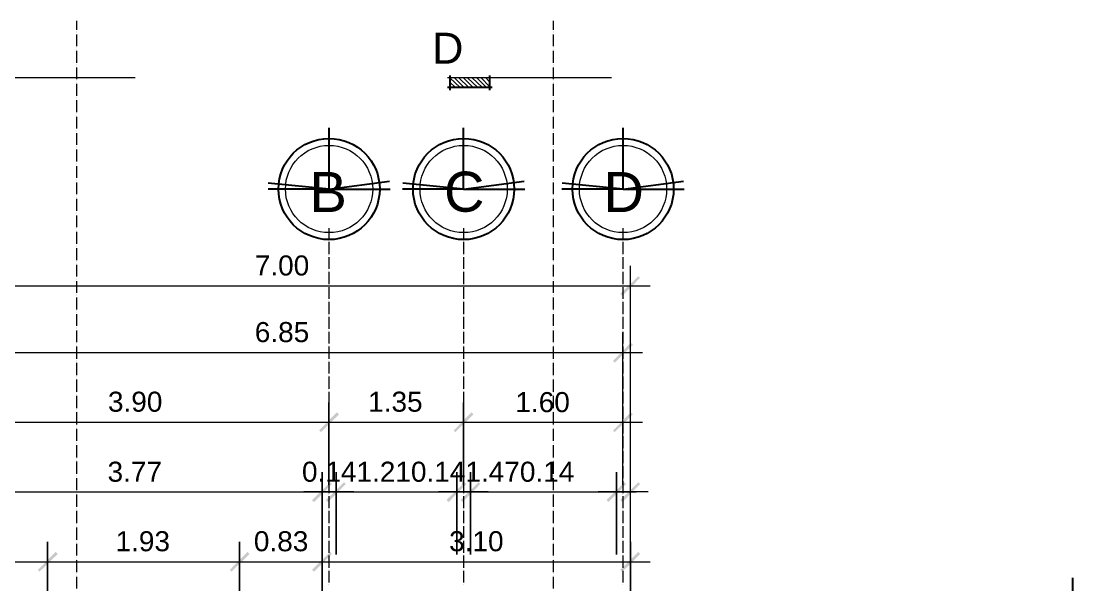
# Model space of a CAD drawing. Header units: millimetres. Extents: x 242 to 289.1, y 51.6 to 80.3.
# Drawn here: x 248.59 to 259.15, y 74.61 to 80.27 of the extents above; entities that cross this region are included whole.
import ezdxf

# ---------------------------------------------------------------- set-up
doc = ezdxf.new("R2010")
doc.units = ezdxf.units.MM
for name, color, linetype in [('PDF_0', 7, 'Continuous'), ('PDF_Acabados', 7, 'Continuous'), ('PDF_Arquitectura', 7, 'Continuous'), ('PDF_Ejes', 7, 'Continuous'), ('PDF_Text', 7, 'Continuous')]:
    doc.layers.add(name, color=color, linetype=linetype)
doc.styles.add('PDF ArialMT', font='arial.ttf')

msp = doc.modelspace()

# ---------------------------------------------------------------- hatches: boundary and pattern name
at = {"layer": 'PDF_0', "transparency": 33554559}
for points in [[(254.607, 77.53), (254.628, 77.508), (254.806, 77.69), (254.789, 77.707)], [(254.535, 76.856), (254.552, 76.839), (254.734, 77.017), (254.713, 77.038)], [(251.762, 76.34), (251.585, 76.158), (251.602, 76.141), (251.784, 76.319)], [(253.113, 76.34), (252.935, 76.158), (252.952, 76.141), (253.134, 76.319)], [(254.535, 76.158), (254.552, 76.141), (254.734, 76.319), (254.713, 76.34)], [(251.695, 75.637), (251.513, 75.459), (251.534, 75.438), (251.712, 75.62)], [(251.674, 75.438), (251.851, 75.62), (251.834, 75.637), (251.652, 75.459)], [(253.045, 75.637), (252.863, 75.459), (252.884, 75.438), (253.062, 75.62)], [(253.024, 75.438), (253.202, 75.62), (253.185, 75.637), (253.003, 75.459)], [(254.65, 75.637), (254.468, 75.459), (254.489, 75.438), (254.667, 75.62)], [(254.806, 75.62), (254.789, 75.637), (254.607, 75.459), (254.628, 75.438)], [(248.778, 74.74), (248.96, 74.917), (248.939, 74.939), (248.761, 74.757)], [(250.704, 74.74), (250.886, 74.917), (250.865, 74.939), (250.687, 74.757)], [(251.534, 74.74), (251.712, 74.917), (251.695, 74.939), (251.513, 74.757)], [(254.607, 74.757), (254.628, 74.74), (254.806, 74.917), (254.789, 74.939)]]:
    msp.add_hatch(color=256, dxfattribs=at).paths.add_polyline_path(points)

# ---------------------------------------------------------------- linework, layer by layer
for p, q in [((251.684, 78.582), (251.684, 79.195)), ((253.035, 78.582), (253.035, 79.195)), ((254.635, 78.582), (254.635, 79.195)), ((251.684, 78.582), (251.071, 78.582)), ((251.684, 78.582), (251.074, 78.642)), ((251.684, 78.582), (252.292, 78.662)), ((251.684, 78.582), (252.298, 78.582)), ((253.035, 78.582), (252.421, 78.582)), ((253.035, 78.582), (252.424, 78.642)), ((253.035, 78.582), (253.643, 78.662)), ((253.035, 78.582), (253.648, 78.582)), ((254.635, 78.582), (254.021, 78.582)), ((254.635, 78.582), (254.024, 78.642)), ((254.635, 78.582), (255.243, 78.662)), ((254.635, 78.582), (255.248, 78.582)), ((259.152, 74.064), (259.152, 74.678))]:
    msp.add_line(p, q)
for centre in [(251.684, 78.582), (253.035, 78.582), (254.635, 78.582)]:
    msp.add_circle(centre, 0.508)
at = {"layer": 'PDF_Acabados', "color": 8, "lineweight": 5, "true_color": 0x808080}
for points in [[(249.739, 79.697), (248.088, 79.697)], [(254.518, 79.697), (252.872, 79.697)]]:
    msp.add_lwpolyline(points, dxfattribs=at)
at = {"layer": 'PDF_Acabados', "lineweight": 25}
for points in [[(252.897, 79.722), (252.897, 79.574)], [(253.295, 79.722), (253.295, 79.574)], [(253.32, 79.6), (252.872, 79.6)]]:
    msp.add_lwpolyline(points, dxfattribs=at)
at = {"layer": 'PDF_Acabados', "lineweight": 9}
for points in [[(252.897, 79.697), (252.999, 79.6)], [(252.897, 79.655), (252.952, 79.6)], [(252.944, 79.697), (253.041, 79.6)], [(252.986, 79.697), (253.088, 79.6)], [(253.032, 79.697), (253.13, 79.6)], [(253.075, 79.697), (253.176, 79.6)], [(253.121, 79.697), (253.223, 79.6)], [(253.168, 79.697), (253.265, 79.6)], [(253.21, 79.697), (253.295, 79.612)], [(253.257, 79.697), (253.295, 79.659)], [(252.897, 79.608), (252.905, 79.6)]]:
    msp.add_lwpolyline(points, dxfattribs=at)
at = {"layer": 'PDF_Arquitectura', "lineweight": 5}
for points in [[(249.15, 80.269), (249.15, 80.18)], [(253.934, 80.269), (253.934, 80.18)], [(249.15, 80.163), (249.15, 80.163)], [(253.934, 80.163), (253.934, 80.163)], [(249.15, 80.15), (249.15, 80.15)], [(249.15, 80.133), (249.15, 80.015)], [(253.934, 80.15), (253.934, 80.15)], [(253.934, 80.133), (253.934, 80.015)], [(249.15, 79.998), (249.15, 79.998)], [(249.15, 79.985), (249.15, 79.985)], [(249.15, 79.968), (249.15, 79.849)], [(253.934, 79.998), (253.934, 79.998)], [(253.934, 79.985), (253.934, 79.985)], [(253.934, 79.968), (253.934, 79.849)], [(249.15, 79.832), (249.15, 79.832)], [(249.15, 79.82), (249.15, 79.82)], [(249.15, 79.803), (249.15, 79.684)], [(253.934, 79.832), (253.934, 79.832)], [(253.934, 79.82), (253.934, 79.82)], [(253.934, 79.803), (253.934, 79.684)], [(249.15, 79.667), (249.15, 79.667)], [(249.15, 79.655), (249.15, 79.655)], [(249.15, 79.638), (249.15, 79.519)], [(253.934, 79.667), (253.934, 79.667)], [(253.934, 79.655), (253.934, 79.655)], [(253.934, 79.638), (253.934, 79.519)], [(249.15, 79.502), (249.15, 79.502)], [(249.15, 79.49), (249.15, 79.49)], [(249.15, 79.473), (249.15, 79.354)], [(253.934, 79.502), (253.934, 79.502)], [(253.934, 79.49), (253.934, 79.49)], [(253.934, 79.473), (253.934, 79.354)], [(249.15, 79.337), (249.15, 79.337)], [(249.15, 79.324), (249.15, 79.324)], [(253.934, 79.337), (253.934, 79.337)], [(253.934, 79.324), (253.934, 79.324)], [(249.15, 79.308), (249.15, 79.189)], [(253.934, 79.308), (253.934, 79.189)], [(249.15, 79.172), (249.15, 79.172)], [(249.15, 79.159), (249.15, 79.159)], [(249.15, 79.142), (249.15, 79.024)], [(253.934, 79.172), (253.934, 79.172)], [(253.934, 79.159), (253.934, 79.159)], [(253.934, 79.142), (253.934, 79.024)], [(249.15, 79.007), (249.15, 79.007)], [(249.15, 78.994), (249.15, 78.994)], [(253.934, 79.007), (253.934, 79.007)], [(253.934, 78.994), (253.934, 78.994)], [(249.15, 78.977), (249.15, 78.859)], [(253.934, 78.977), (253.934, 78.859)], [(249.15, 78.842), (249.15, 78.842)], [(249.15, 78.829), (249.15, 78.829)], [(249.15, 78.812), (249.15, 78.694)], [(253.934, 78.842), (253.934, 78.842)], [(253.934, 78.829), (253.934, 78.829)], [(253.934, 78.812), (253.934, 78.694)], [(249.15, 78.677), (249.15, 78.677)], [(253.934, 78.677), (253.934, 78.677)], [(249.15, 78.664), (249.15, 78.664)], [(249.15, 78.647), (249.15, 78.529)], [(253.934, 78.664), (253.934, 78.664)], [(253.934, 78.647), (253.934, 78.529)], [(249.15, 78.512), (249.15, 78.512)], [(249.15, 78.499), (249.15, 78.499)], [(249.15, 78.482), (249.15, 78.363)], [(253.934, 78.512), (253.934, 78.512)], [(253.934, 78.499), (253.934, 78.499)], [(253.934, 78.482), (253.934, 78.363)], [(249.15, 78.347), (249.15, 78.347)], [(249.15, 78.334), (249.15, 78.334)], [(249.15, 78.317), (249.15, 78.198)], [(253.934, 78.347), (253.934, 78.347)], [(253.934, 78.334), (253.934, 78.334)], [(253.934, 78.317), (253.934, 78.198)], [(249.15, 78.181), (249.15, 78.181)], [(249.15, 78.169), (249.15, 78.169)], [(249.15, 78.152), (249.15, 78.033)], [(253.934, 78.181), (253.934, 78.181)], [(253.934, 78.169), (253.934, 78.169)], [(253.934, 78.152), (253.934, 78.033)], [(249.15, 78.016), (249.15, 78.016)], [(249.15, 78.004), (249.15, 78.004)], [(249.15, 77.987), (249.15, 77.868)], [(253.934, 78.016), (253.934, 78.016)], [(253.934, 78.004), (253.934, 78.004)], [(253.934, 77.987), (253.934, 77.868)], [(249.15, 77.851), (249.15, 77.851)], [(249.15, 77.839), (249.15, 77.839)], [(253.934, 77.851), (253.934, 77.851)], [(253.934, 77.839), (253.934, 77.839)], [(249.15, 77.822), (249.15, 77.703)], [(253.934, 77.822), (253.934, 77.703)], [(249.15, 77.686), (249.15, 77.686)], [(249.15, 77.673), (249.15, 77.673)], [(249.15, 77.657), (249.15, 77.538)], [(253.934, 77.686), (253.934, 77.686)], [(253.934, 77.673), (253.934, 77.673)], [(253.934, 77.657), (253.934, 77.538)], [(249.15, 77.525), (249.15, 77.525)], [(253.934, 77.525), (253.934, 77.525)], [(249.15, 77.508), (249.15, 77.508)], [(249.15, 77.491), (249.15, 77.373)], [(253.934, 77.508), (253.934, 77.508)], [(253.934, 77.491), (253.934, 77.373)], [(249.15, 77.36), (249.15, 77.36)], [(249.15, 77.343), (249.15, 77.343)], [(249.15, 77.326), (249.15, 77.208)], [(253.934, 77.36), (253.934, 77.36)], [(253.934, 77.343), (253.934, 77.343)], [(253.934, 77.326), (253.934, 77.208)], [(249.15, 77.195), (249.15, 77.195)], [(249.15, 77.178), (249.15, 77.178)], [(249.15, 77.161), (249.15, 77.043)], [(253.934, 77.195), (253.934, 77.195)], [(253.934, 77.178), (253.934, 77.178)], [(253.934, 77.161), (253.934, 77.043)], [(249.15, 77.03), (249.15, 77.03)], [(249.15, 77.013), (249.15, 77.013)], [(249.15, 77), (249.15, 76.878)], [(253.934, 77.03), (253.934, 77.03)], [(253.934, 77.013), (253.934, 77.013)], [(253.934, 77), (253.934, 76.878)], [(249.15, 76.865), (249.15, 76.865)], [(249.15, 76.848), (249.15, 76.848)], [(249.15, 76.835), (249.15, 76.712)], [(253.934, 76.865), (253.934, 76.865)], [(253.934, 76.848), (253.934, 76.848)], [(253.934, 76.835), (253.934, 76.712)], [(249.15, 76.7), (249.15, 76.7)], [(249.15, 76.683), (249.15, 76.683)], [(249.15, 76.67), (249.15, 76.547)], [(253.934, 76.7), (253.934, 76.7)], [(253.934, 76.683), (253.934, 76.683)], [(253.934, 76.67), (253.934, 76.547)], [(249.15, 76.535), (249.15, 76.535)], [(249.15, 76.518), (249.15, 76.518)], [(249.15, 76.505), (249.15, 76.382)], [(253.934, 76.535), (253.934, 76.535)], [(253.934, 76.518), (253.934, 76.518)], [(253.934, 76.505), (253.934, 76.382)], [(249.15, 76.37), (249.15, 76.37)], [(249.15, 76.353), (249.15, 76.353)], [(253.934, 76.37), (253.934, 76.37)], [(253.934, 76.353), (253.934, 76.353)], [(249.15, 76.34), (249.15, 76.217)], [(253.934, 76.34), (253.934, 76.217)], [(249.15, 76.204), (249.15, 76.204)], [(249.15, 76.188), (249.15, 76.188)], [(249.15, 76.175), (249.15, 76.052)], [(253.934, 76.204), (253.934, 76.204)], [(253.934, 76.188), (253.934, 76.188)], [(253.934, 76.175), (253.934, 76.052)], [(249.15, 76.039), (249.15, 76.039)], [(253.934, 76.039), (253.934, 76.039)], [(249.15, 76.022), (249.15, 76.022)], [(249.15, 76.01), (249.15, 75.887)], [(253.934, 76.022), (253.934, 76.022)], [(253.934, 76.01), (253.934, 75.887)], [(249.15, 75.874), (249.15, 75.874)], [(249.15, 75.857), (249.15, 75.857)], [(249.15, 75.845), (249.15, 75.722)], [(253.934, 75.874), (253.934, 75.874)], [(253.934, 75.857), (253.934, 75.857)], [(253.934, 75.845), (253.934, 75.722)], [(249.15, 75.709), (249.15, 75.709)], [(249.15, 75.692), (249.15, 75.692)], [(249.15, 75.68), (249.15, 75.557)], [(253.934, 75.709), (253.934, 75.709)], [(253.934, 75.692), (253.934, 75.692)], [(253.934, 75.68), (253.934, 75.557)], [(249.15, 75.544), (249.15, 75.544)], [(249.15, 75.527), (249.15, 75.527)], [(249.15, 75.514), (249.15, 75.392)], [(253.934, 75.544), (253.934, 75.544)], [(253.934, 75.527), (253.934, 75.527)], [(253.934, 75.514), (253.934, 75.392)], [(249.15, 75.379), (249.15, 75.379)], [(249.15, 75.362), (249.15, 75.362)], [(249.15, 75.349), (249.15, 75.227)], [(253.934, 75.379), (253.934, 75.379)], [(253.934, 75.362), (253.934, 75.362)], [(253.934, 75.349), (253.934, 75.227)], [(249.15, 75.214), (249.15, 75.214)], [(249.15, 75.197), (249.15, 75.197)], [(253.934, 75.214), (253.934, 75.214)], [(253.934, 75.197), (253.934, 75.197)], [(249.15, 75.184), (249.15, 75.061)], [(253.934, 75.184), (253.934, 75.061)], [(249.15, 75.049), (249.15, 75.049)], [(249.15, 75.032), (249.15, 75.032)], [(249.15, 75.019), (249.15, 74.901)], [(253.934, 75.049), (253.934, 75.049)], [(253.934, 75.032), (253.934, 75.032)], [(253.934, 75.019), (253.934, 74.901)], [(249.15, 74.884), (249.15, 74.884)], [(253.934, 74.884), (253.934, 74.884)], [(249.15, 74.867), (249.15, 74.867)], [(249.15, 74.854), (249.15, 74.735)], [(253.934, 74.867), (253.934, 74.867)], [(253.934, 74.854), (253.934, 74.735)], [(249.15, 74.719), (249.15, 74.719)], [(249.15, 74.702), (249.15, 74.702)], [(249.15, 74.689), (249.15, 74.57)], [(253.934, 74.719), (253.934, 74.719)], [(253.934, 74.702), (253.934, 74.702)], [(253.934, 74.689), (253.934, 74.57)]]:
    msp.add_lwpolyline(points, dxfattribs=at)
at = {"layer": 'PDF_Arquitectura', "color": 250, "lineweight": 18, "true_color": 0x404040}
for points in [[(254.709, 75.04), (254.709, 74.244), (254.709, 77.809)], [(247.508, 77.61), (254.908, 77.61)], [(254.633, 76.315), (254.633, 77.14)], [(254.832, 76.937), (247.584, 76.937)], [(254.633, 75.612), (254.633, 76.437)], [(251.885, 76.238), (247.584, 76.238)], [(253.236, 76.238), (251.483, 76.238)], [(254.832, 76.238), (252.834, 76.238)], [(254.709, 74.913), (254.709, 75.739)], [(247.648, 75.54), (251.813, 75.54)], [(251.932, 75.54), (251.754, 75.54), (251.614, 75.54), (251.432, 75.54)], [(251.555, 75.54), (253.164, 75.54)], [(253.282, 75.54), (253.104, 75.54), (252.965, 75.54), (252.783, 75.54)], [(252.905, 75.54), (254.768, 75.54)], [(254.887, 75.54), (254.709, 75.54), (254.569, 75.54), (254.387, 75.54)], [(247.508, 74.837), (249.057, 74.837)], [(248.659, 74.837), (250.984, 74.837)], [(250.586, 74.837), (251.813, 74.837)], [(251.415, 74.837), (254.908, 74.837)]]:
    msp.add_lwpolyline(points, dxfattribs=at)
for points in [[(251.682, 76.437), (251.682, 75.612)], [(253.032, 76.437), (253.032, 75.612)], [(251.614, 75.739), (251.614, 74.913)], [(251.754, 75.739), (251.754, 74.913)], [(252.965, 75.739), (252.965, 74.913)], [(253.104, 75.739), (253.104, 74.913)], [(254.569, 75.739), (254.569, 74.913)], [(248.858, 75.04), (248.858, 74.244)], [(250.785, 75.04), (250.785, 74.244)], [(251.614, 75.04), (251.614, 74.244)]]:
    msp.add_lwpolyline(points, close=True, dxfattribs=at)
at = {"layer": 'PDF_Ejes', "lineweight": 9}
for points in [[(251.682, 78.19), (251.682, 78.08)], [(253.032, 78.19), (253.032, 78.08)], [(254.633, 78.19), (254.633, 78.08)], [(251.682, 78.063), (251.682, 78.063)], [(251.682, 78.05), (251.682, 77.927)], [(253.032, 78.063), (253.032, 78.063)], [(253.032, 78.05), (253.032, 77.927)], [(254.633, 78.063), (254.633, 78.063)], [(254.633, 78.05), (254.633, 77.927)], [(251.682, 77.915), (251.682, 77.915)], [(251.682, 77.898), (251.682, 77.779)], [(253.032, 77.915), (253.032, 77.915)], [(253.032, 77.898), (253.032, 77.779)], [(254.633, 77.915), (254.633, 77.915)], [(254.633, 77.898), (254.633, 77.779)], [(251.682, 77.762), (251.682, 77.762)], [(251.682, 77.75), (251.682, 77.627)], [(253.032, 77.762), (253.032, 77.762)], [(253.032, 77.75), (253.032, 77.627)], [(254.633, 77.762), (254.633, 77.762)], [(254.633, 77.75), (254.633, 77.627)], [(251.682, 77.614), (251.682, 77.614)], [(251.682, 77.597), (251.682, 77.479)], [(253.032, 77.614), (253.032, 77.614)], [(253.032, 77.597), (253.032, 77.479)], [(254.633, 77.614), (254.633, 77.614)], [(254.633, 77.597), (254.633, 77.479)], [(251.682, 77.462), (251.682, 77.462)], [(251.682, 77.449), (251.682, 77.326)], [(253.032, 77.462), (253.032, 77.462)], [(253.032, 77.449), (253.032, 77.326)], [(254.633, 77.462), (254.633, 77.462)], [(254.633, 77.449), (254.633, 77.326)], [(251.682, 77.314), (251.682, 77.314)], [(253.032, 77.314), (253.032, 77.314)], [(254.633, 77.314), (254.633, 77.314)], [(251.682, 77.297), (251.682, 77.178)], [(253.032, 77.297), (253.032, 77.178)], [(254.633, 77.297), (254.633, 77.178)], [(251.682, 77.165), (251.682, 77.165)], [(251.682, 77.149), (251.682, 77.03)], [(253.032, 77.165), (253.032, 77.165)], [(253.032, 77.149), (253.032, 77.03)], [(254.633, 77.165), (254.633, 77.165)], [(254.633, 77.149), (254.633, 77.03)], [(251.682, 77.013), (251.682, 77.013)], [(251.682, 77), (251.682, 76.878)], [(253.032, 77.013), (253.032, 77.013)], [(253.032, 77), (253.032, 76.878)], [(254.633, 77.013), (254.633, 77.013)], [(254.633, 77), (254.633, 76.878)], [(251.682, 76.865), (251.682, 76.865)], [(251.682, 76.848), (251.682, 76.729)], [(253.032, 76.865), (253.032, 76.865)], [(253.032, 76.848), (253.032, 76.729)], [(254.633, 76.865), (254.633, 76.865)], [(254.633, 76.848), (254.633, 76.729)], [(251.682, 76.712), (251.682, 76.712)], [(251.682, 76.7), (251.682, 76.577)], [(253.032, 76.712), (253.032, 76.712)], [(253.032, 76.7), (253.032, 76.577)], [(254.633, 76.712), (254.633, 76.712)], [(254.633, 76.7), (254.633, 76.577)], [(251.682, 76.564), (251.682, 76.564)], [(253.032, 76.564), (253.032, 76.564)], [(254.633, 76.564), (254.633, 76.564)], [(251.682, 76.547), (251.682, 76.429)], [(253.032, 76.547), (253.032, 76.429)], [(254.633, 76.547), (254.633, 76.429)], [(251.682, 76.412), (251.682, 76.412)], [(251.682, 76.399), (251.682, 76.276)], [(253.032, 76.412), (253.032, 76.412)], [(253.032, 76.399), (253.032, 76.276)], [(254.633, 76.412), (254.633, 76.412)], [(254.633, 76.399), (254.633, 76.276)], [(251.682, 76.264), (251.682, 76.264)], [(251.682, 76.247), (251.682, 76.128)], [(253.032, 76.264), (253.032, 76.264)], [(253.032, 76.247), (253.032, 76.128)], [(254.633, 76.264), (254.633, 76.264)], [(254.633, 76.247), (254.633, 76.128)], [(251.682, 76.116), (251.682, 76.116)], [(251.682, 76.099), (251.682, 75.98)], [(253.032, 76.116), (253.032, 76.116)], [(253.032, 76.099), (253.032, 75.98)], [(254.633, 76.116), (254.633, 76.116)], [(254.633, 76.099), (254.633, 75.98)], [(251.682, 75.963), (251.682, 75.963)], [(251.682, 75.95), (251.682, 75.828)], [(253.032, 75.963), (253.032, 75.963)], [(253.032, 75.95), (253.032, 75.828)], [(254.633, 75.963), (254.633, 75.963)], [(254.633, 75.95), (254.633, 75.828)], [(251.682, 75.815), (251.682, 75.815)], [(251.682, 75.798), (251.682, 75.68)], [(253.032, 75.815), (253.032, 75.815)], [(253.032, 75.798), (253.032, 75.68)], [(254.633, 75.815), (254.633, 75.815)], [(254.633, 75.798), (254.633, 75.68)], [(251.682, 75.663), (251.682, 75.663)], [(251.682, 75.65), (251.682, 75.527)], [(253.032, 75.663), (253.032, 75.663)], [(253.032, 75.65), (253.032, 75.527)], [(254.633, 75.663), (254.633, 75.663)], [(254.633, 75.65), (254.633, 75.527)], [(251.682, 75.514), (251.682, 75.514)], [(253.032, 75.514), (253.032, 75.514)], [(254.633, 75.514), (254.633, 75.514)], [(251.682, 75.497), (251.682, 75.379)], [(253.032, 75.497), (253.032, 75.379)], [(254.633, 75.497), (254.633, 75.379)], [(251.682, 75.362), (251.682, 75.362)], [(251.682, 75.349), (251.682, 75.227)], [(253.032, 75.362), (253.032, 75.362)], [(253.032, 75.349), (253.032, 75.227)], [(254.633, 75.362), (254.633, 75.362)], [(254.633, 75.349), (254.633, 75.227)], [(251.682, 75.214), (251.682, 75.214)], [(251.682, 75.197), (251.682, 75.078)], [(253.032, 75.214), (253.032, 75.214)], [(253.032, 75.197), (253.032, 75.078)], [(254.633, 75.214), (254.633, 75.214)], [(254.633, 75.197), (254.633, 75.078)], [(251.682, 75.066), (251.682, 75.066)], [(251.682, 75.049), (251.682, 74.93)], [(253.032, 75.066), (253.032, 75.066)], [(253.032, 75.049), (253.032, 74.93)], [(254.633, 75.066), (254.633, 75.066)], [(254.633, 75.049), (254.633, 74.93)], [(251.682, 74.913), (251.682, 74.913)], [(251.682, 74.901), (251.682, 74.778)], [(253.032, 74.913), (253.032, 74.913)], [(253.032, 74.901), (253.032, 74.778)], [(254.633, 74.913), (254.633, 74.913)], [(254.633, 74.901), (254.633, 74.778)], [(251.682, 74.765), (251.682, 74.765)], [(251.682, 74.748), (251.682, 74.63)], [(253.032, 74.765), (253.032, 74.765)], [(253.032, 74.748), (253.032, 74.63)], [(254.633, 74.765), (254.633, 74.765)], [(254.633, 74.748), (254.633, 74.63)], [(251.682, 74.613), (251.682, 74.613)], [(253.032, 74.613), (253.032, 74.613)], [(254.633, 74.613), (254.633, 74.613)]]:
    msp.add_lwpolyline(points, dxfattribs=at)
at = {"layer": 'PDF_Ejes', "color": 254, "lineweight": 0, "true_color": 0xdcdcdc}
for centre in [(251.684, 78.582), (251.684, 78.582), (253.035, 78.582), (253.035, 78.582), (254.635, 78.582), (254.635, 78.582)]:
    msp.add_circle(centre, 0.438, dxfattribs=at)

# ---------------------------------------------------------------- texts
at = {"layer": 'PDF_Text', "color": 8, "true_color": 0x808080, "insert": (252.72, 79.996), "char_height": 0.31, "attachment_point": 4, "style": 'PDF ArialMT'}
msp.add_mtext('D', dxfattribs=at)
at = {"layer": 'PDF_Text', "attachment_point": 4, "style": 'PDF ArialMT'}
for s, insert, char_height in [('B', (251.488, 78.552), 0.402), ('C', (252.838, 78.552), 0.402), ('D', (254.439, 78.552), 0.402), ('7.00', (250.938, 77.813), 0.2012), ('6.85', (250.938, 77.144), 0.2012), ('3.90', (249.464, 76.445), 0.2012), ('1.35', (252.076, 76.445), 0.2012), ('1.60', (253.554, 76.441), 0.2012), ('3.77', (249.46, 75.742), 0.2012), ('0.141.210.141.470.14', (251.412, 75.742), 0.20116), ('1.93', (249.54, 75.044), 0.2012), ('0.83', (250.929, 75.044), 0.2012), ('3.10', (252.889, 75.044), 0.2012)]:
    msp.add_mtext(s, dxfattribs=dict(at, insert=insert, char_height=char_height))

doc.saveas('drawing.dxf')
